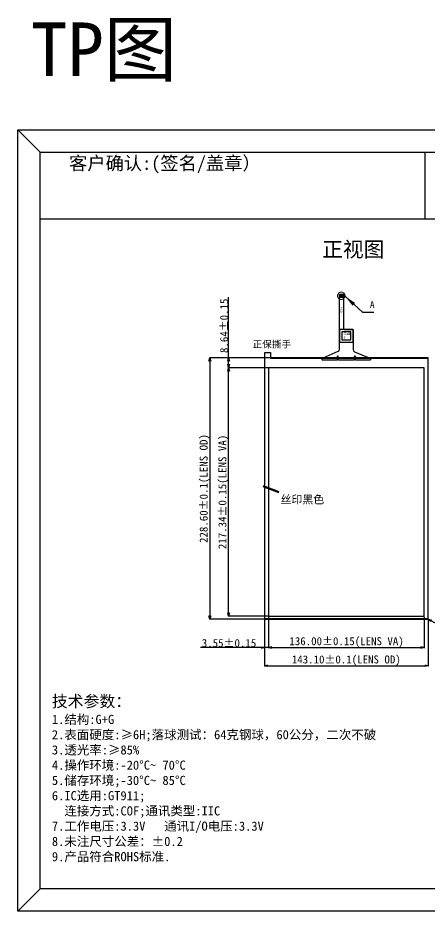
# Model space of a CAD drawing. Header units: millimetres. Extents: x 8997 to 11970, y 808 to 1592.
# Drawn here: x 9918 to 10277, y 808 to 1589 of the extents above; entities that cross this region are included whole.
import ezdxf

# ---------------------------------------------------------------- set-up
doc = ezdxf.new("R2010")
doc.units = ezdxf.units.MM
doc.linetypes.add('CENTER', pattern=[0.6, 0.375, -0.075, 0.075, -0.075])
for name, color, linetype in [('D', 4, 'Continuous'), ('dim', 4, 'Continuous'), ('FPC', 40, 'Continuous'), ('lens', 6, 'Continuous'), ('保护膜', 3, 'Continuous')]:
    doc.layers.add(name, color=color, linetype=linetype)
doc.layers.add('中心线', color=1, linetype='CENTER', lineweight=9)
doc.layers.add('标注线', color=5, linetype='Continuous', lineweight=9)
doc.styles.add('romans', font='romans.shx')
doc.styles.get("Standard").update_dxf_attribs({"font": 'simhei.ttf'})
doc.dimstyles.new('ME1', dxfattribs={"dimtxt": 10, "dimasz": 10, "dimexe": 0.5, "dimexo": 1.5, "dimgap": 0.3, "dimtad": 1, "dimtoh": 1, "dimzin": 9, "dimdsep": 46, "dimtxsty": 'Standard', "dimcen": 0, "dimclrd": 5, "dimclre": 5, "dimclrt": 7, "dimadec": 1, "dimazin": 2, "dimtfac": 1, "dimtmove": 0, "dimatfit": 3, "dimfxl": 0, "dimtolj": 1, "dimarcsym": 0})
doc.dimstyles.get("Standard").update_dxf_attribs({"dimtxt": 3, "dimasz": 3, "dimexe": 2.5, "dimexo": 0, "dimtad": 1, "dimdsep": 46, "dimtxsty": 'Standard', "dimblk": '_FILLED', "dimblk1": '_FILLED', "dimblk2": '_FILLED', "dimcen": 0.09, "dimadec": 0, "dimazin": 0, "dimtp": 0.01, "dimtm": 0.01, "dimtfac": 1, "dimtofl": 0, "dimtmove": 0, "dimatfit": 3, "dimldrblk": '_FILLED', "dimfxl": 0, "dimtolj": 1, "dimarcsym": 0})
doc.dimstyles.new('STANDARD$0', dxfattribs={"dimtxt": 5.5, "dimasz": 3, "dimexe": 0.5, "dimexo": 0.5, "dimgap": 0.25, "dimtad": 1, "dimzin": 1, "dimdsep": 46, "dimlunit": 6, "dimtxsty": 'Standard', "dimblk": 'OPEN30', "dimcen": 0.5, "dimadec": 0, "dimazin": 0, "dimtm": 0.3, "dimtfac": 1, "dimtmove": 0, "dimatfit": 3, "dimfxl": 0, "dimtolj": 1, "dimtzin": 0, "dimarcsym": 0})

# ---------------------------------------------------------------- blocks, each defined once
blk = doc.blocks.new('_Open30')
at = {"color": 0, "linetype": 'ByBlock', "lineweight": -2}
for p, q in [((-1, 0.27), (0, 0)), ((0, 0), (-1, -0.27)), ((0, 0), (-1, 0))]:
    blk.add_line(p, q, dxfattribs=at)
blk = doc.blocks.new('*D7')
at = {"layer": 'D', "color": 0, "lineweight": -2}
for p, q in [((10134.52, 1291.78), (10085.24, 1291.78)), ((10085.74, 1288.78), (10085.74, 1066.18)), ((10132.89, 1063.18), (10085.24, 1063.18))]:
    blk.add_line(p, q, dxfattribs=at)
at = {"layer": 'Defpoints', "color": 0, "lineweight": -2, "ltscale": 8.780934}
for p in [(10135.02, 1291.78), (10085.74, 1063.18), (10133.39, 1063.18)]:
    blk.add_point(p, dxfattribs=at)
at = {"layer": 'D', "color": 0, "lineweight": -2, "ltscale": 8.780934, "xscale": 3, "yscale": 3, "zscale": 3}
for p, rotation in [((10085.74, 1291.78), 90), ((10085.74, 1063.18), 270)]:
    blk.add_blockref('_Open30', p, dxfattribs=dict(at, rotation=rotation))
at = {"layer": 'D', "color": 0, "ltscale": 8.780934, "insert": (10081.18, 1177.48), "char_height": 7, "attachment_point": 5, "rotation": 90}
blk.add_mtext('\\A1;228.60%%P0.1(LENS OD)', dxfattribs=at)
blk = doc.blocks.new('*D8')
at = {"layer": 'D', "color": 0, "lineweight": -2}
for p, q in [((10133.39, 1063.92), (10133.39, 1022)), ((10276.49, 1063.39), (10276.49, 1022)), ((10136.39, 1022.5), (10273.49, 1022.5))]:
    blk.add_line(p, q, dxfattribs=at)
at = {"layer": 'Defpoints', "color": 0, "lineweight": -2, "ltscale": 8.780934}
for p in [(10133.39, 1064.42), (10276.49, 1063.89), (10276.49, 1022.5)]:
    blk.add_point(p, dxfattribs=at)
at = {"layer": 'D', "color": 0, "lineweight": -2, "ltscale": 8.780934, "xscale": 3, "yscale": 3, "zscale": 3, "rotation": 180}
blk.add_blockref('_Open30', (10133.39, 1022.5), dxfattribs=at)
at = {"layer": 'D', "color": 0, "lineweight": -2, "ltscale": 8.780934, "xscale": 3, "yscale": 3, "zscale": 3}
blk.add_blockref('_Open30', (10276.49, 1022.5), dxfattribs=at)
at = {"layer": 'D', "color": 0, "ltscale": 8.780934, "insert": (10204.94, 1027.06), "char_height": 7, "attachment_point": 5}
blk.add_mtext('\\A1;143.10%%P0.1(LENS OD)', dxfattribs=at)
blk = doc.blocks.new('*D9')
at = {"layer": 'D', "color": 0, "lineweight": -2}
for p, q in [((10136.94, 1065.3), (10136.94, 1037.98)), ((10272.94, 1065.3), (10272.94, 1037.98)), ((10139.94, 1038.48), (10269.94, 1038.48))]:
    blk.add_line(p, q, dxfattribs=at)
at = {"layer": 'Defpoints', "color": 0, "lineweight": -2, "ltscale": 8.780934}
for p in [(10136.94, 1065.8), (10272.94, 1065.8), (10272.94, 1038.48)]:
    blk.add_point(p, dxfattribs=at)
at = {"layer": 'D', "color": 0, "lineweight": -2, "ltscale": 8.780934, "xscale": 3, "yscale": 3, "zscale": 3, "rotation": 180}
blk.add_blockref('_Open30', (10136.94, 1038.48), dxfattribs=at)
at = {"layer": 'D', "color": 0, "lineweight": -2, "ltscale": 8.780934, "xscale": 3, "yscale": 3, "zscale": 3}
blk.add_blockref('_Open30', (10272.94, 1038.48), dxfattribs=at)
at = {"layer": 'D', "color": 0, "ltscale": 8.780934, "insert": (10205.19, 1043.04), "char_height": 7, "attachment_point": 5}
blk.add_mtext('\\A1;136.00%%P0.15(LENS VA)', dxfattribs=at)
blk = doc.blocks.new('*D10')
at = {"layer": 'D', "color": 0, "lineweight": -2}
for p, q in [((10137.02, 1283.14), (10101.6, 1283.14)), ((10102.1, 1068.8), (10102.1, 1280.14)), ((10136.44, 1065.8), (10101.6, 1065.8))]:
    blk.add_line(p, q, dxfattribs=at)
at = {"layer": 'Defpoints', "color": 0, "lineweight": -2, "ltscale": 8.780934}
for p in [(10102.1, 1283.14), (10137.52, 1283.14), (10136.94, 1065.8)]:
    blk.add_point(p, dxfattribs=at)
at = {"layer": 'D', "color": 0, "lineweight": -2, "ltscale": 8.780934, "xscale": 3, "yscale": 3, "zscale": 3}
for p, rotation in [((10102.1, 1283.14), 90), ((10102.1, 1065.8), 270)]:
    blk.add_blockref('_Open30', p, dxfattribs=dict(at, rotation=rotation))
at = {"layer": 'D', "color": 0, "ltscale": 8.780934, "insert": (10097.55, 1174.47), "char_height": 7, "attachment_point": 5, "rotation": 90}
blk.add_mtext('\\A1;217.34%%P0.15(LENS VA)', dxfattribs=at)
blk = doc.blocks.new('_FILLED')
at = {"color": 0, "linetype": 'ByBlock'}
blk.add_solid([(0, 0), (-1, 0.17), (-1, -0.17)], dxfattribs=at)
blk = doc.blocks.new('*D26')
at = {"layer": 'D', "color": 0, "lineweight": -2}
for p, q in [((10133.39, 1062.68), (10133.39, 1037.86)), ((10136.94, 1065.63), (10136.94, 1037.86)), ((10130.39, 1038.36), (10077.5, 1038.36)), ((10136.94, 1038.36), (10133.39, 1038.36)), ((10139.94, 1038.36), (10142.94, 1038.36))]:
    blk.add_line(p, q, dxfattribs=at)
at = {"layer": 'Defpoints', "color": 0, "lineweight": -2, "ltscale": 8.780934}
for p in [(10133.39, 1063.18), (10136.94, 1066.13), (10133.39, 1038.36)]:
    blk.add_point(p, dxfattribs=at)
at = {"layer": 'D', "color": 0, "lineweight": -2, "ltscale": 8.780934, "xscale": 3, "yscale": 3, "zscale": 3}
blk.add_blockref('_Open30', (10133.39, 1038.36), dxfattribs=at)
at = {"layer": 'D', "color": 0, "lineweight": -2, "ltscale": 8.780934, "xscale": 3, "yscale": 3, "zscale": 3, "rotation": 180}
blk.add_blockref('_Open30', (10136.94, 1038.36), dxfattribs=at)
at = {"layer": 'D', "color": 0, "ltscale": 8.780934, "insert": (10102.44, 1042.29), "char_height": 7, "attachment_point": 5}
blk.add_mtext('\\A1;3.55\\fSimHei|b0|i0|c134|p49;±0.15', dxfattribs=at)
blk = doc.blocks.new('*D27')
at = {"layer": 'D', "color": 0, "lineweight": -2}
for p, q in [((10276.29, 1063.38), (10276.47, 1063.28)), ((10332.8, 1031.37), (10279.08, 1061.8))]:
    blk.add_line(p, q, dxfattribs=at)
at = {"layer": 'Defpoints', "color": 0, "lineweight": -2, "ltscale": 8.780934}
for p in [(10276.29, 1063.38), (10276.47, 1063.28)]:
    blk.add_point(p, dxfattribs=at)
at = {"layer": 'D', "color": 0, "lineweight": -2, "ltscale": 8.780934, "xscale": 3, "yscale": 3, "zscale": 3, "rotation": 150.4675043571605}
blk.add_blockref('_Open30', (10276.47, 1063.28), dxfattribs=at)
at = {"layer": 'D', "color": 0, "ltscale": 8.780934, "insert": (10309.18, 1049.27), "char_height": 7, "attachment_point": 5, "rotation": 330.4675}
blk.add_mtext('\\A1;4*R0.20\\fSimHei|b0|i0|c134|p49;±0.1', dxfattribs=at)
blk = doc.blocks.new('*D28')
at = {"layer": 'D', "color": 0, "lineweight": -2}
for p, q in [((10102.1, 1291.78), (10102.1, 1344.79)), ((10155.45, 1291.78), (10101.6, 1291.78)), ((10155.45, 1283.14), (10101.6, 1283.14)), ((10102.1, 1286.14), (10102.1, 1288.78))]:
    blk.add_line(p, q, dxfattribs=at)
at = {"layer": 'Defpoints', "color": 0, "lineweight": -2, "ltscale": 8.780934}
for p in [(10102.1, 1291.78), (10155.95, 1291.78), (10155.95, 1283.14)]:
    blk.add_point(p, dxfattribs=at)
at = {"layer": 'D', "color": 0, "lineweight": -2, "ltscale": 8.780934, "xscale": 3, "yscale": 3, "zscale": 3}
for p, rotation in [((10102.1, 1291.78), 90), ((10102.1, 1283.14), 270)]:
    blk.add_blockref('_Open30', p, dxfattribs=dict(at, rotation=rotation))
at = {"layer": 'D', "color": 0, "ltscale": 8.780934, "insert": (10098.18, 1319.79), "char_height": 7, "attachment_point": 5, "rotation": 90}
blk.add_mtext('\\A1;8.64\\fSimHei|b0|i0|c134|p49;±0.15', dxfattribs=at)

msp = doc.modelspace()

# ---------------------------------------------------------------- hatches: boundary and pattern name
at = {"layer": '标注线'}
h = msp.add_hatch(color=0, dxfattribs=at)
h.dxf.hatch_style = 1
h.paths.add_polyline_path([(10199.571, 1344.77), (10199.271, 1344.77), (10199.271, 1347.37), (10199.571, 1347.37)])
h.paths.add_polyline_path([(10200.071, 1344.77), (10199.771, 1344.77), (10199.771, 1347.37), (10200.071, 1347.37)])
h.paths.add_polyline_path([(10200.571, 1344.77), (10200.271, 1344.77), (10200.271, 1347.37), (10200.571, 1347.37)])
h.paths.add_polyline_path([(10201.071, 1344.77), (10200.771, 1344.77), (10200.771, 1347.37), (10201.071, 1347.37)])
h.paths.add_polyline_path([(10201.571, 1344.77), (10201.271, 1344.77), (10201.271, 1347.37), (10201.571, 1347.37)])
h.paths.add_polyline_path([(10202.071, 1344.77), (10201.771, 1344.77), (10201.771, 1347.37), (10202.071, 1347.37)])

# ---------------------------------------------------------------- linework, layer by layer
msp.add_lwpolyline([(10198.941, 1344.77), (10202.401, 1344.77)])
for points in [[(10199.271, 1347.37), (10199.571, 1347.37), (10199.571, 1344.77), (10199.271, 1344.77)], [(10199.771, 1347.37), (10200.071, 1347.37), (10200.071, 1344.77), (10199.771, 1344.77)], [(10200.271, 1347.37), (10200.571, 1347.37), (10200.571, 1344.77), (10200.271, 1344.77)], [(10200.771, 1347.37), (10201.071, 1347.37), (10201.071, 1344.77), (10200.771, 1344.77)], [(10201.271, 1347.37), (10201.571, 1347.37), (10201.571, 1344.77), (10201.271, 1344.77)], [(10201.771, 1347.37), (10202.071, 1347.37), (10202.071, 1344.77), (10201.771, 1344.77)]]:
    msp.add_lwpolyline(points, close=True)
at = {"layer": 'dim', "color": 4}
for p, q in [((9937.359, 1471.66), (9917.856, 1491.164)), ((10273.871, 1413.148), (10273.871, 1471.66)), ((10273.871, 1413.148), (9937.359, 1413.148)), ((10859.9, 1413.148), (10273.871, 1413.148)), ((9937.359, 827.377), (9917.856, 807.873))]:
    msp.add_line(p, q, dxfattribs=at)
for points in [[(10879.404, 807.873), (9917.856, 807.873), (9917.856, 1491.164), (10879.404, 1491.164)], [(10859.9, 827.377), (9937.359, 827.377), (9937.359, 1471.66), (10859.9, 1471.66)]]:
    msp.add_lwpolyline(points, close=True, dxfattribs=at)
at = {"layer": 'FPC'}
for points in [[(10212.243, 1293.182, 0.4142136), (10211.943, 1292.882), (10211.943, 1290.132, -0.4142136), (10211.643, 1289.832), (10198.24, 1289.832, -0.4142136), (10197.94, 1290.132), (10197.94, 1292.882, 0.4142136), (10197.64, 1293.182), (10197.317, 1293.182, 0.4142136), (10197.017, 1292.882), (10197.017, 1290.132, -0.4142136), (10196.717, 1289.832), (10184.281, 1289.832, -0.4142136), (10183.781, 1290.332), (10183.781, 1291.432, -0.4142136), (10184.081, 1291.732), (10184.674, 1291.732, 0.1049534), (10184.878, 1291.775), (10197.754, 1297.499, 0.2963758), (10198.941, 1299.326), (10198.941, 1347.17, -0.4142136), (10199.241, 1347.47), (10202.101, 1347.47, -0.4142136), (10202.401, 1347.17), (10202.401, 1317.47, 0.4142136), (10203.401, 1316.47), (10210.741, 1316.47, -0.4142136), (10210.941, 1316.27), (10210.941, 1305.464), (10210.941, 1299.013, 0.3015567), (10212.164, 1297.17), (10224.96, 1291.771, 0.1001476), (10225.154, 1291.732), (10225.802, 1291.732, -0.4142136), (10226.102, 1291.432), (10226.102, 1290.332, -0.4142136), (10225.602, 1289.832), (10213.165, 1289.832, -0.4142136), (10212.865, 1290.132), (10212.865, 1292.882, 0.4142136), (10212.565, 1293.182)], [(10199.241, 1305.471), (10210.641, 1305.471, 0.4142136), (10210.941, 1305.771), (10210.941, 1316.17, 0.4142136), (10210.641, 1316.47), (10199.241, 1316.47, 0.4142136), (10198.941, 1316.17), (10198.941, 1305.771, 0.4142136)]]:
    msp.add_lwpolyline(points, format="xyb", close=True, dxfattribs=at)
msp.add_lwpolyline([(10200.941, 1307.471), (10208.941, 1307.471), (10208.941, 1314.47), (10200.941, 1314.47)], close=True, dxfattribs=at)
at = {"layer": 'lens', "linetype": 'Continuous'}
msp.add_lwpolyline([(10276.291, 1291.782), (10133.591, 1291.782, 0.4142136), (10133.391, 1291.582), (10133.391, 1063.382, 0.4142136), (10133.591, 1063.182), (10276.291, 1063.182, 0.4142136), (10276.491, 1063.382), (10276.491, 1291.582, 0.4142136)], format="xyb", close=True, dxfattribs=at)
msp.add_lwpolyline([(10272.941, 1065.802), (10272.941, 1283.142), (10136.941, 1283.142), (10136.941, 1065.802)], close=True, dxfattribs=at)
at = {"layer": '中心线'}
msp.add_circle((10200.571, 1346.07), 3.262, dxfattribs=at)
at = {"layer": '保护膜', "linetype": 'Continuous'}
msp.add_lwpolyline([(10133.691, 1063.482), (10133.691, 1291.482), (10133.691, 1296.482), (10138.691, 1296.482), (10138.691, 1291.482), (10276.191, 1291.482), (10276.191, 1063.482)], close=True, dxfattribs=at)

# ---------------------------------------------------------------- texts
at = {"color": 4, "insert": (9947.593, 996.506), "char_height": 7.99968, "width": 480.4624, "attachment_point": 1}
msp.add_mtext('{\\fSimSun|b0|i0|c134|p2;\\H1.27x;技术参数：\\P\\H0.7875x;1.结构:G+G \\P2.表面硬度:≥6H;\\f宋体|b0|i0|c134|p2;\\H0.999875x;\\C7;落球测试：\\fnsimsun|b0|i0|c134|p2;\\C1;64克钢球，60公分，二次不破\\P\\fSimSun|b0|i0|c134|p2;\\H1.000025x;\\C4;3.透光率:≥85%\\P4.操作环境:-20°C~ 70°C\\P5.储存环境;-30°C~ 85°C\\P6.IC选用:GT911;\\P  连接方式:COF;通讯类型:IIC\\P7.工作电压:3.3V   通讯I/O电压:3.3V\\P8.未注尺寸公差：±0.2 \\P\\H0.9998x;9.产品符合ROHS标准.}', dxfattribs=at)
at = {"layer": 'D', "attachment_point": 1}
for s, insert, char_height, width in [('正保撕手', (10123.108, 1306.612), 6, 67.34652), ('丝印黑色', (10147.443, 1171.35), 7, 54.82105)]:
    msp.add_mtext(s, dxfattribs=dict(at, insert=insert, char_height=char_height, width=width))
at = {"layer": 'dim', "color": 4, "attachment_point": 1, "style": 'romans'}
for s, insert, char_height, width in [('{\\fSimSun|b0|i0|c134|p50;TP图}', (9929.362, 1585.112), 46.80953, 1048.59732), ('{\\fSimSun|b0|i0|c134|p54;客户确认:(签名/盖章）}', (9962.613, 1467.879), 11.70238, 262.14933)]:
    msp.add_mtext(s, dxfattribs=dict(at, insert=insert, char_height=char_height, width=width))
at = {"layer": 'dim', "insert": (10183.918, 1393.302), "char_height": 13.27142, "width": 335.19356, "attachment_point": 1}
msp.add_mtext('{\\fSimSun|b0|i0|c134|p54;\\C4;正视图}', dxfattribs=at)
at = {"layer": 'FPC', "insert": (10202.613, 1313.934), "char_height": 2, "width": 6.23141, "attachment_point": 1}
msp.add_mtext('元器件', dxfattribs=at)
at = {"layer": '标注线', "color": 7, "char_height": 0.5, "width": 0.98243, "attachment_point": 7}
for s, insert in [('6', (10199.29, 1343.981)), ('1', (10201.79, 1343.981))]:
    msp.add_mtext(s, dxfattribs=dict(at, insert=insert))
at = {"layer": '标注线', "insert": (10201.857, 1331.266), "char_height": 0.6, "width": 24.11565, "attachment_point": 9}
msp.add_mtext('{\\C7;1.GND\\P2.SDA\\P3.SCL^J4.INT\\P5.RST\\P6.VCC}', dxfattribs=at)
at = {"layer": '标注线', "color": 7, "insert": (10229.657, 1341.339), "char_height": 6, "attachment_point": 3}
msp.add_mtext('A', dxfattribs=at)

# ---------------------------------------------------------------- dimensions: what is measured, and where the dimension line sits
at = {"layer": 'D'}
for base, p1, p2, text, override, picture, middle in [((10102.103, 1291.782), (10155.947, 1283.142), (10155.947, 1291.782), '<>\\fSimHei|b0|i0|c134|p49;±0.15', {"dimtxt": 7, "dimtxsty": 'Standard', "dimblk": 'Open30'}, '*D28', (10098.176, 1319.788)), ((10085.735, 1063.182), (10135.021, 1291.782), (10133.391, 1063.182), '<>%%P0.1(LENS OD)', {"dimtxt": 7}, '*D7', (10081.179, 1177.482)), ((10102.103, 1283.142), (10136.941, 1065.802), (10137.518, 1283.142), '<>%%P0.15(LENS VA)', {"dimtxt": 7, "dimblk": 'Open30'}, '*D10', (10097.547, 1174.472))]:
    dim = msp.add_linear_dim(base=base, p1=p1, p2=p2, angle=90, text=text, dimstyle='STANDARD$0', override=override, dxfattribs=at)
    dim.commit()
    dim.dimension.update_dxf_attribs({"geometry": picture, "text_midpoint": middle})
dim = msp.add_linear_dim(base=(10133.391, 1038.361), p1=(10136.941, 1066.132), p2=(10133.391, 1063.182), text='<>\\fSimHei|b0|i0|c134|p49;±0.15', dimstyle='STANDARD$0', override={"dimtxt": 7, "dimtxsty": 'Standard'}, dxfattribs=at)
dim.commit()
dim.dimension.update_dxf_attribs({"geometry": '*D26', "text_midpoint": (10102.445, 1042.288)})
for base, p1, p2, text, override, picture, middle in [((10276.491, 1022.5), (10133.391, 1064.421), (10276.491, 1063.893), '<>%%P0.1(LENS OD)', {"dimtxt": 7}, '*D8', (10204.941, 1022.5)), ((10272.941, 1038.479), (10136.941, 1065.802), (10272.941, 1065.802), '<>%%P0.15(LENS VA)', {"dimtxt": 7, "dimtxsty": 'Standard', "dimblk": 'Open30'}, '*D9', (10205.191, 1038.479))]:
    dim = msp.add_linear_dim(base=base, p1=p1, p2=p2, text=text, dimstyle='STANDARD$0', override=override, dxfattribs=at)
    dim.commit()
    dim.dimension.update_dxf_attribs({"geometry": picture, "text_midpoint": middle, "dimtype": 160})
dim = msp.add_radius_dim(center=(10276.291, 1063.382), mpoint=(10276.465, 1063.283), text='4*<>\\fSimHei|b0|i0|c134|p49;±0.1', dimstyle='STANDARD$0', override={"dimtxt": 7, "dimtxsty": 'Standard', "dimblk": 'Open30'}, dxfattribs=at)
dim.commit()
dim.dimension.update_dxf_attribs({"geometry": '*D27', "text_midpoint": (10307.241, 1045.848), "dimtype": 164})

# ---------------------------------------------------------------- leaders
msp.add_leader([(10132.312, 1179.464), (10145.841, 1174.232)], dimstyle='Standard', override={"dimasz": 3, "dimgap": 0.25, "dimzin": 1, "dimlunit": 6, "dimcen": 0.5, "dimtm": 0.3, "dimtofl": 1, "dimlwd": 65534, "dimlwe": 65534}, dxfattribs=at)
at = {"layer": '标注线'}
msp.add_leader([(10204.168, 1345.416), (10219, 1331.628), (10229, 1331.628)], dimstyle='ME1', override={"dimgap": 0.3, "dimtad": 1}, dxfattribs=at)

doc.saveas('drawing.dxf')
